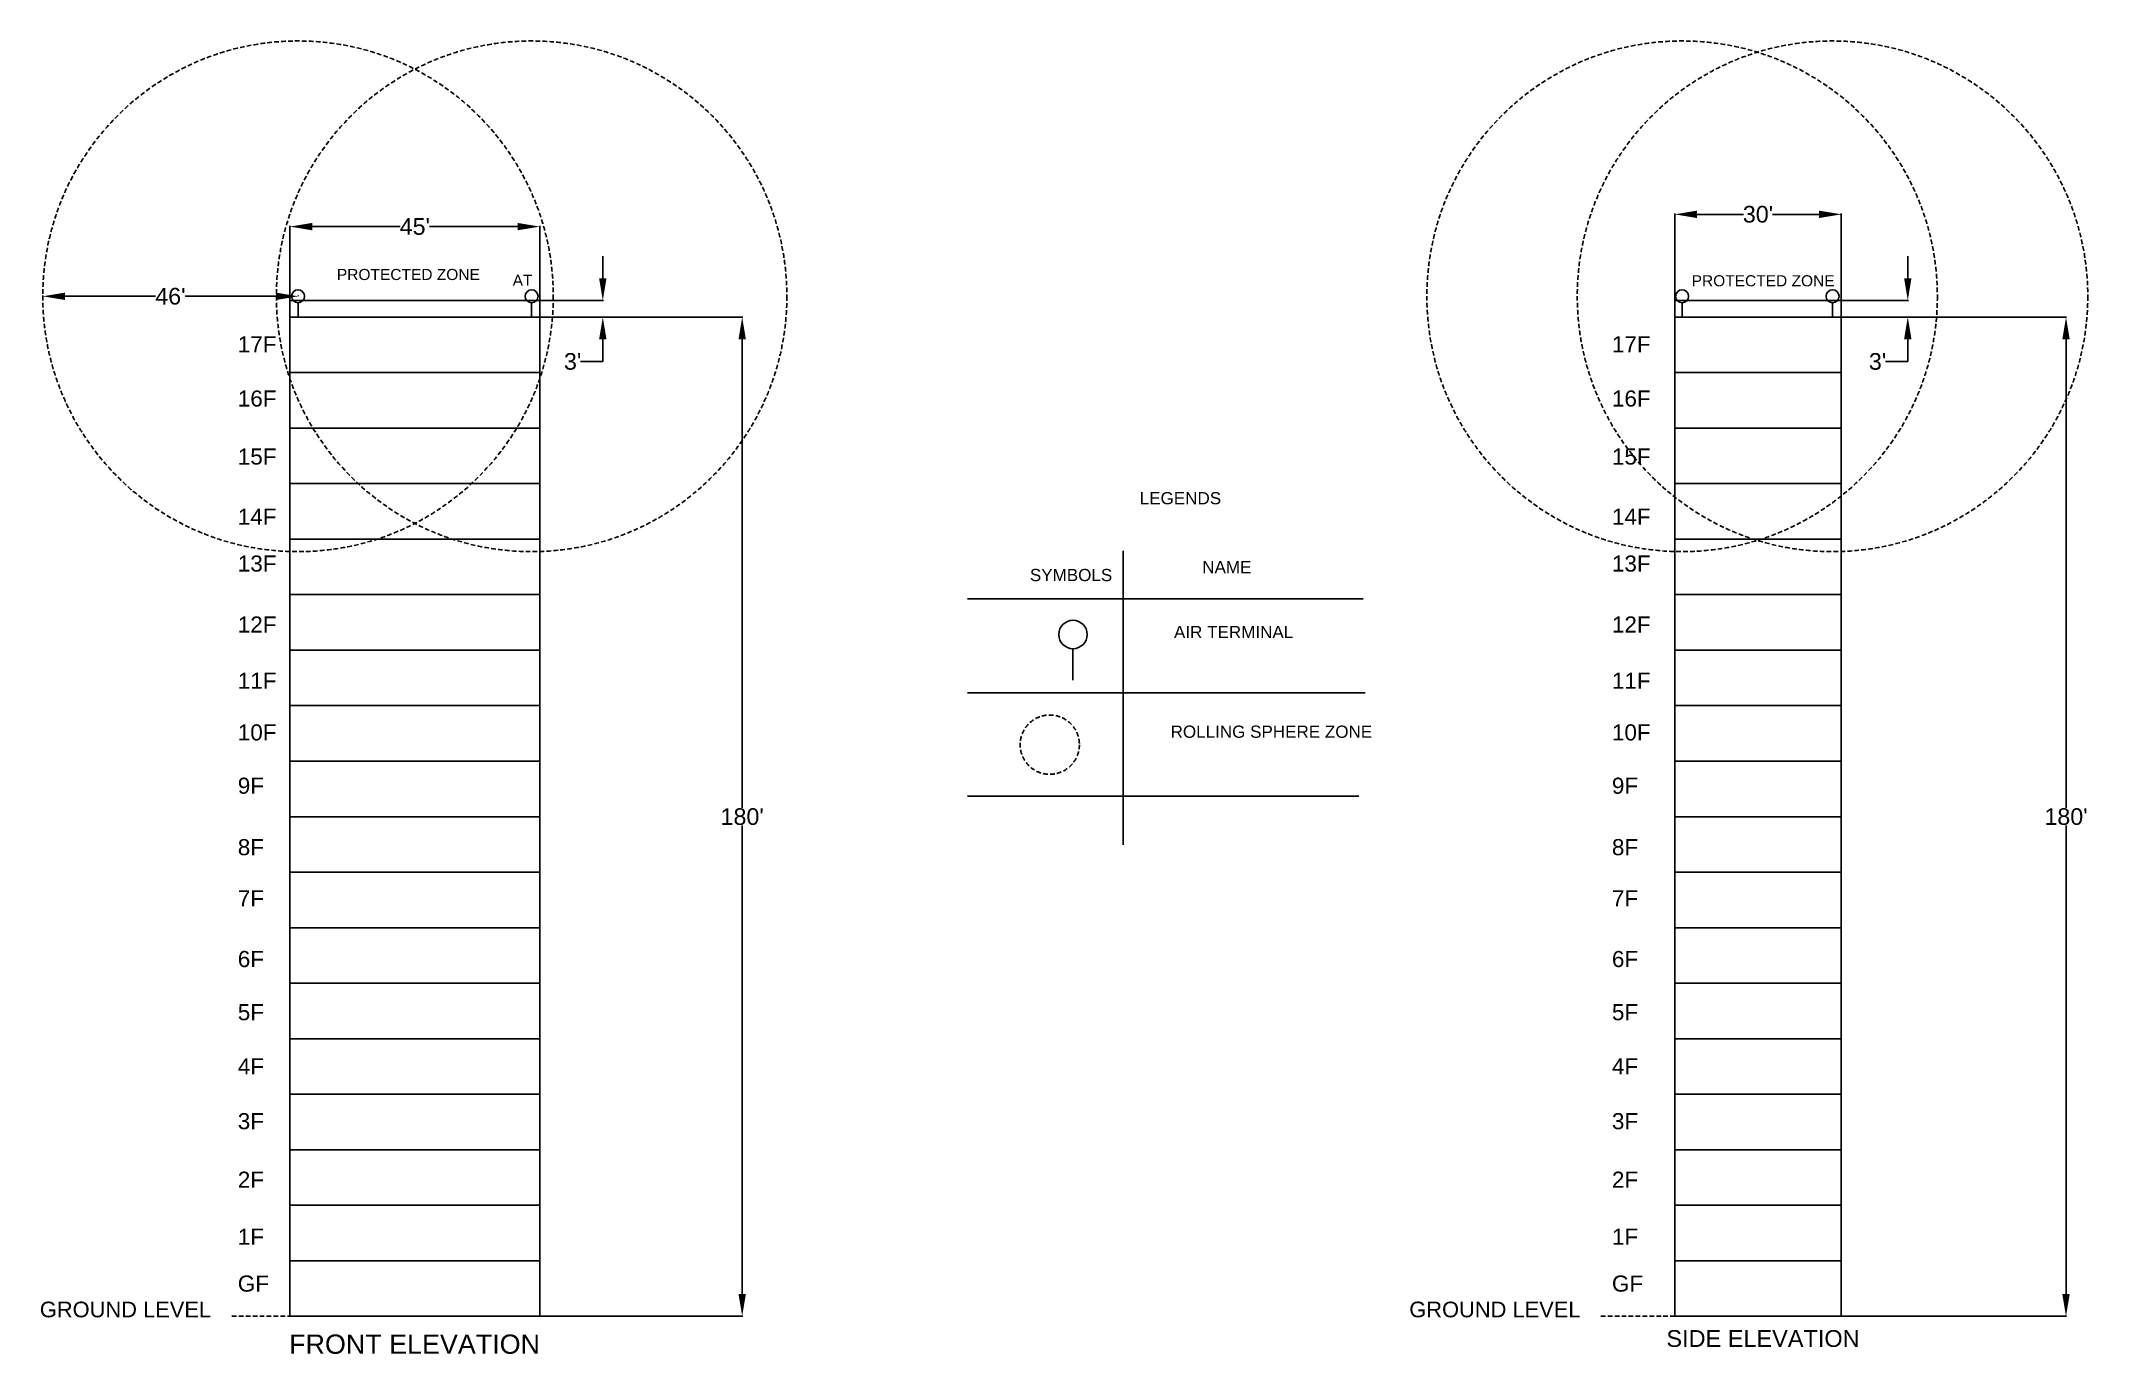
# Model space of a CAD drawing. Header units: inches. Extents: x -41 to 4385, y 49 to 2888.
import ezdxf

# ---------------------------------------------------------------- set-up
doc = ezdxf.new("R2010")
doc.units = ezdxf.units.IN
doc.header["$LTSCALE"] = 20
doc.header["$MEASUREMENT"] = 0
doc.linetypes.add('DASHED', pattern=[0.75, 0.5, -0.25])
for name, color, linetype in [('Air Terminal', 10, 'Continuous'), ('Dimension', 7, 'Continuous'), ('Ground level', 90, 'DASHED'), ('Parapit', 8, 'Continuous'), ('Rolling Sphere', 170, 'DASHED'), ('Text', 7, 'Continuous')]:
    doc.layers.add(name, color=color, linetype=linetype)
doc.styles.get("Standard").update_dxf_attribs({"font": 'arial.ttf', "height": 36})
doc.dimstyles.new('Copy of Standard', dxfattribs={"dimscale": 8, "dimtxt": 36, "dimasz": 6, "dimexe": 0.18, "dimexo": 0.0625, "dimgap": 0.09, "dimtad": 0, "dimtih": 1, "dimtoh": 1, "dimzin": 0, "dimdsep": 46, "dimlunit": 4, "dimtxsty": 'Standard', "dimcen": 0.09, "dimadec": 0, "dimazin": 0, "dimtfac": 1, "dimtofl": 0, "dimtmove": 0, "dimatfit": 3, "dimfxl": 1, "dimtolj": 1, "dimtzin": 0, "dimarcsym": 0})

# ---------------------------------------------------------------- blocks, each defined once
blk = doc.blocks.new('Air Terminal')
at = {"layer": 'Air Terminal'}
blk.add_line((0, 31), (0, 0), dxfattribs=at)
blk.add_circle((0, 45), 14, dxfattribs=at)
blk = doc.blocks.new('*D45')
at = {"layer": 'Defpoints', "color": 0, "transparency": 16777216}
for p in [(1037.1, 2290.7), (1037.1, 130.7), (1475, 130.7)]:
    blk.add_point(p, dxfattribs=at)
at = {"layer": 'Dimension', "color": 0, "lineweight": -2, "transparency": 16777216}
for p, q in [((1037.6, 2290.7), (1476.5, 2290.7)), ((1475, 2242.7), (1475, 1229.8)), ((1475, 178.7), (1475, 1191.6)), ((1037.6, 130.7), (1476.5, 130.7))]:
    blk.add_line(p, q, dxfattribs=at)
at = {"layer": 'Dimension', "color": 0, "transparency": 16777216}
for points in [[(1467, 2242.7), (1483, 2242.7), (1475, 2290.7)], [(1467, 178.7), (1483, 178.7), (1475, 130.7)]]:
    blk.add_solid(points, dxfattribs=at)
at = {"layer": 'Dimension', "color": 0, "transparency": 16777216, "insert": (1475, 1210.7), "char_height": 36, "attachment_point": 5}
blk.add_mtext("\\A1;180'", dxfattribs=at)
blk = doc.blocks.new('*D46')
at = {"layer": 'Defpoints', "color": 0, "transparency": 16777216}
for p in [(1037.1, 2486.4), (497.1, 2290.7), (1037.1, 2290.7)]:
    blk.add_point(p, dxfattribs=at)
at = {"layer": 'Dimension', "color": 0, "lineweight": -2, "transparency": 16777216}
for p, q in [((497.1, 2291.2), (497.1, 2487.8)), ((545.1, 2486.4), (735.1, 2486.4)), ((989.1, 2486.4), (799.1, 2486.4)), ((1037.1, 2291.2), (1037.1, 2487.8))]:
    blk.add_line(p, q, dxfattribs=at)
at = {"layer": 'Dimension', "color": 0, "transparency": 16777216}
for points in [[(545.1, 2494.4), (545.1, 2478.4), (497.1, 2486.4)], [(989.1, 2494.4), (989.1, 2478.4), (1037.1, 2486.4)]]:
    blk.add_solid(points, dxfattribs=at)
at = {"layer": 'Dimension', "color": 0, "transparency": 16777216, "insert": (767.1, 2486.4), "char_height": 36, "attachment_point": 5}
blk.add_mtext("\\A1;45'", dxfattribs=at)
blk = doc.blocks.new('*D47')
at = {"layer": 'Defpoints', "color": 0, "transparency": 16777216}
for p in [(1037.1, 2326.7), (1037.1, 2290.7), (1173.6, 2290.7)]:
    blk.add_point(p, dxfattribs=at)
at = {"layer": 'Dimension', "color": 0, "lineweight": -2, "transparency": 16777216}
for p, q in [((1173.6, 2374.7), (1173.6, 2422.7)), ((1037.6, 2326.7), (1175.1, 2326.7)), ((1037.6, 2290.7), (1175.1, 2290.7)), ((1173.6, 2242.7), (1173.6, 2194.7)), ((1173.6, 2194.7), (1125.6, 2194.7))]:
    blk.add_line(p, q, dxfattribs=at)
at = {"layer": 'Dimension', "color": 0, "transparency": 16777216}
for points in [[(1165.6, 2374.7), (1181.6, 2374.7), (1173.6, 2326.7)], [(1165.6, 2242.7), (1181.6, 2242.7), (1173.6, 2290.7)]]:
    blk.add_solid(points, dxfattribs=at)
at = {"layer": 'Dimension', "color": 0, "transparency": 16777216, "insert": (1108.4, 2194.7), "char_height": 36, "attachment_point": 5}
blk.add_mtext("\\A1;3'", dxfattribs=at)
blk = doc.blocks.new('*D48')
at = {"layer": 'Defpoints', "color": 0, "transparency": 16777216}
for p in [(-37.5, 2335.7), (-37.5, 2335.7), (514.5, 2335.7)]:
    blk.add_point(p, dxfattribs=at)
at = {"layer": 'Dimension', "color": 0, "lineweight": -2, "transparency": 16777216}
for p, q in [((-37.5, 2336.2), (-37.5, 2337.2)), ((10.5, 2335.7), (206.5, 2335.7)), ((466.5, 2335.7), (270.5, 2335.7)), ((514.5, 2336.2), (514.5, 2337.2))]:
    blk.add_line(p, q, dxfattribs=at)
at = {"layer": 'Dimension', "color": 0, "transparency": 16777216}
for points in [[(10.5, 2343.7), (10.5, 2327.7), (-37.5, 2335.7)], [(466.5, 2343.7), (466.5, 2327.7), (514.5, 2335.7)]]:
    blk.add_solid(points, dxfattribs=at)
at = {"layer": 'Dimension', "color": 0, "transparency": 16777216, "insert": (238.5, 2335.7), "char_height": 36, "attachment_point": 5}
blk.add_mtext("\\A1;46'", dxfattribs=at)
blk = doc.blocks.new('*D49')
at = {"layer": 'Defpoints', "color": 0, "transparency": 16777216}
for p in [(3851.7, 2512.9), (3491.7, 2290.7), (3851.7, 2290.7)]:
    blk.add_point(p, dxfattribs=at)
at = {"layer": 'Dimension', "color": 0, "lineweight": -2, "transparency": 16777216}
for p, q in [((3491.7, 2291.2), (3491.7, 2514.4)), ((3539.7, 2512.9), (3640.4, 2512.9)), ((3803.7, 2512.9), (3702.9, 2512.9)), ((3851.7, 2291.2), (3851.7, 2514.4))]:
    blk.add_line(p, q, dxfattribs=at)
at = {"layer": 'Dimension', "color": 0, "transparency": 16777216}
for points in [[(3539.7, 2520.9), (3539.7, 2504.9), (3491.7, 2512.9)], [(3803.7, 2520.9), (3803.7, 2504.9), (3851.7, 2512.9)]]:
    blk.add_solid(points, dxfattribs=at)
at = {"layer": 'Dimension', "color": 0, "transparency": 16777216, "insert": (3671.7, 2512.9), "char_height": 36, "attachment_point": 5}
blk.add_mtext("\\A1;30'", dxfattribs=at)
blk = doc.blocks.new('*D50')
at = {"layer": 'Defpoints', "color": 0, "transparency": 16777216}
for p in [(3851.7, 2290.7), (3851.7, 130.7), (4337.8, 130.7)]:
    blk.add_point(p, dxfattribs=at)
at = {"layer": 'Dimension', "color": 0, "lineweight": -2, "transparency": 16777216}
for p, q in [((3852.2, 2290.7), (4339.2, 2290.7)), ((4337.8, 2242.7), (4337.8, 1229.8)), ((4337.8, 178.7), (4337.8, 1191.6)), ((3852.2, 130.7), (4339.2, 130.7))]:
    blk.add_line(p, q, dxfattribs=at)
at = {"layer": 'Dimension', "color": 0, "transparency": 16777216}
for points in [[(4329.8, 2242.7), (4345.8, 2242.7), (4337.8, 2290.7)], [(4329.8, 178.7), (4345.8, 178.7), (4337.8, 130.7)]]:
    blk.add_solid(points, dxfattribs=at)
at = {"layer": 'Dimension', "color": 0, "transparency": 16777216, "insert": (4337.8, 1210.7), "char_height": 36, "attachment_point": 5}
blk.add_mtext("\\A1;180'", dxfattribs=at)
blk = doc.blocks.new('*D52')
at = {"layer": 'Defpoints', "color": 0, "transparency": 16777216}
for p in [(3851.7, 2326.7), (3851.7, 2290.7), (3995.6, 2290.7)]:
    blk.add_point(p, dxfattribs=at)
at = {"layer": 'Dimension', "color": 0, "lineweight": -2, "transparency": 16777216}
for p, q in [((3995.6, 2374.7), (3995.6, 2422.7)), ((3852.2, 2326.7), (3997, 2326.7)), ((3852.2, 2290.7), (3997, 2290.7)), ((3995.6, 2242.7), (3995.6, 2194.7)), ((3995.6, 2194.7), (3947.6, 2194.7))]:
    blk.add_line(p, q, dxfattribs=at)
at = {"layer": 'Dimension', "color": 0, "transparency": 16777216}
for points in [[(3987.6, 2374.7), (4003.6, 2374.7), (3995.6, 2326.7)], [(3987.6, 2242.7), (4003.6, 2242.7), (3995.6, 2290.7)]]:
    blk.add_solid(points, dxfattribs=at)
at = {"layer": 'Dimension', "color": 0, "transparency": 16777216, "insert": (3930.3, 2194.7), "char_height": 36, "attachment_point": 5}
blk.add_mtext("\\A1;3'", dxfattribs=at)

msp = doc.modelspace()

# ---------------------------------------------------------------- linework, layer by layer
for p, q in [((1037.068, 2290.723), (497.068, 2290.723)), ((497.068, 2290.723), (497.068, 130.723)), ((1037.068, 130.723), (1037.068, 2290.723)), ((3851.675, 2290.723), (3491.675, 2290.723)), ((3491.675, 2290.723), (3491.675, 130.723)), ((3851.675, 130.723), (3851.675, 2290.723)), ((497.068, 2170.723), (1037.068, 2170.723)), ((3491.675, 2170.723), (3851.675, 2170.723)), ((497.068, 2050.723), (1037.068, 2050.723)), ((3491.675, 2050.723), (3851.675, 2050.723)), ((497.068, 1930.723), (1037.068, 1930.723)), ((3491.675, 1930.723), (3851.675, 1930.723)), ((497.068, 1810.723), (1037.068, 1810.723)), ((3491.675, 1810.723), (3851.675, 1810.723)), ((497.068, 1690.723), (1037.068, 1690.723)), ((3491.675, 1690.723), (3851.675, 1690.723)), ((497.068, 1570.723), (1037.068, 1570.723)), ((3491.675, 1570.723), (3851.675, 1570.723)), ((497.068, 1450.723), (1037.068, 1450.723)), ((3491.675, 1450.723), (3851.675, 1450.723)), ((497.068, 1330.723), (1037.068, 1330.723)), ((3491.675, 1330.723), (3851.675, 1330.723)), ((497.068, 1210.723), (1037.068, 1210.723)), ((3491.675, 1210.723), (3851.675, 1210.723)), ((497.068, 1090.723), (1037.068, 1090.723)), ((3491.675, 1090.723), (3851.675, 1090.723)), ((497.068, 970.723), (1037.068, 970.723)), ((3491.675, 970.723), (3851.675, 970.723)), ((497.068, 850.723), (1037.068, 850.723)), ((3491.675, 850.723), (3851.675, 850.723)), ((497.068, 730.723), (1037.068, 730.723)), ((3491.675, 730.723), (3851.675, 730.723)), ((497.068, 610.723), (1037.068, 610.723)), ((3491.675, 610.723), (3851.675, 610.723)), ((497.068, 490.723), (1037.068, 490.723)), ((3491.675, 490.723), (3851.675, 490.723)), ((497.068, 370.723), (1037.068, 370.723)), ((3491.675, 370.723), (3851.675, 370.723)), ((497.068, 250.723), (1037.068, 250.723)), ((3491.675, 250.723), (3851.675, 250.723)), ((497.068, 130.723), (1037.068, 130.723)), ((3491.675, 130.723), (3851.675, 130.723))]:
    msp.add_line(p, q)
at = {"layer": 'Ground level'}
for p, q in [((371.53, 130.723), (1127.786, 130.723)), ((3331.949, 130.723), (4002.612, 130.723))]:
    msp.add_line(p, q, dxfattribs=at)
at = {"layer": 'Parapit'}
for p, q in [((497.068, 2290.723), (497.068, 2326.723)), ((497.068, 2326.723), (1037.068, 2326.723)), ((1037.068, 2290.723), (1037.068, 2326.723)), ((3491.675, 2290.723), (3491.675, 2326.723)), ((3491.675, 2326.723), (3851.675, 2326.723)), ((3851.675, 2290.723), (3851.675, 2326.723))]:
    msp.add_line(p, q, dxfattribs=at)
at = {"layer": 'Rolling Sphere'}
for centre, radius in [((514.515, 2335.723), 552), ((1019.62, 2335.723), 552), ((3507.606, 2335.723), 552), ((3832.897, 2335.723), 552), ((2140.117, 1366.367), 64.081)]:
    msp.add_circle(centre, radius, dxfattribs=at)
at = {"layer": 'Text'}
for p, q in [((2298.551, 1785.546), (2298.551, 1150.209)), ((1962.534, 1681.349), (2818.026, 1681.349)), ((1962.534, 1478.744), (2821.888, 1478.744)), ((1962.534, 1254.914), (2808.37, 1254.914))]:
    msp.add_line(p, q, dxfattribs=at)

# ---------------------------------------------------------------- block references
at = {"layer": 'Air Terminal', "xscale": 2.197452557353571, "yscale": 2.197452557353571, "zscale": 2.197452557353571}
msp.add_blockref('Air Terminal', (2190.358, 1505.711), dxfattribs=at)
at = {"layer": 'Parapit'}
for p in [(514.515, 2290.723), (1019.62, 2290.723), (3507.606, 2290.723), (3832.897, 2290.723)]:
    msp.add_blockref('Air Terminal', p, dxfattribs=at)

# ---------------------------------------------------------------- texts
at = {"layer": 'Rolling Sphere'}
for p in [(598.522, 2370.835), (3528.19, 2357.285)]:
    msp.add_text('PROTECTED ZONE', height=24, dxfattribs=at).set_placement(p)
at = {"layer": 'Text'}
for s, height, p in [('AT', 24, (978.659, 2358.417)), ('17F', 34.8114, (384.198, 2214.68)), ('17F', 34.8114, (3355.779, 2214.68)), ('16F', 34.8114, (384.198, 2097.367)), ('16F', 34.8114, (3355.779, 2097.367)), ('15F', 34.8114, (384.198, 1971.899)), ('15F', 34.8114, (3355.779, 1971.899)), ('LEGENDS', 26.3694, (2334.693, 1886.057)), ('14F', 34.8114, (384.198, 1841.817)), ('14F', 34.8114, (3355.779, 1841.817)), ('13F', 34.8114, (384.198, 1740.599)), ('13F', 34.8114, (3355.779, 1740.599)), ('SYMBOLS', 26.3694, (2097.149, 1719.987)), ('NAME', 26.3694, (2469.886, 1737.083)), ('12F', 34.8114, (384.198, 1608.805)), ('12F', 34.8114, (3355.779, 1608.805)), ('AIR TERMINAL', 26.36943, (2408.781, 1596.657)), ('11F', 34.8114, (384.198, 1487.288)), ('11F', 34.8114, (3355.779, 1487.288)), ('10F', 34.8114, (384.198, 1375.527)), ('ROLLING SPHERE ZONE', 26.36943, (2401.447, 1381.261)), ('10F', 34.8114, (3355.779, 1375.527)), ('9F', 34.8114, (384.198, 1260.271)), ('9F', 34.8114, (3355.779, 1260.271)), ('8F', 34.8114, (384.198, 1127.423)), ('8F', 34.8114, (3355.779, 1127.423)), ('7F', 34.8114, (384.198, 1016.716)), ('7F', 34.8114, (3355.779, 1016.716)), ('6F', 34.8114, (384.198, 885.607)), ('6F', 34.8114, (3355.779, 885.607)), ('5F', 34.8114, (384.198, 770.683)), ('5F', 34.8114, (3355.779, 770.683)), ('4F', 34.8114, (384.198, 653.65)), ('4F', 34.8114, (3355.779, 653.65)), ('3F', 34.8114, (384.198, 535.057)), ('3F', 34.8114, (3355.779, 535.057)), ('2F', 34.8114, (384.198, 408.535)), ('2F', 34.8114, (3355.779, 408.535)), ('1F', 34.8114, (384.198, 285.176)), ('1F', 34.8114, (3355.779, 285.176)), ('GF', 34.8114, (384.198, 183.958)), ('GF', 34.8114, (3355.779, 183.958)), ('GROUND LEVEL', 33.83607, (-43.845, 128.457)), ('GROUND LEVEL', 33.83607, (2917.58, 128.457)), ('FRONT ELEVATION', 41.60646, (495.241, 49.611)), ('SIDE ELEVATION', 36.36643, (3473.632, 64.439))]:
    msp.add_text(s, height=height, dxfattribs=at).set_placement(p)

# ---------------------------------------------------------------- dimensions: what is measured, and where the dimension line sits
at = {"layer": 'Dimension'}
for base, p1, p2, picture, middle in [((3851.675, 2512.933), (3491.675, 2290.723), (3851.675, 2290.723), '*D49', (3671.675, 2512.933)), ((1037.068, 2486.374), (497.068, 2290.723), (1037.068, 2290.723), '*D46', (767.068, 2486.374)), ((-37.485, 2335.723), (514.515, 2335.723), (-37.485, 2335.723), '*D48', (238.515, 2335.723))]:
    dim = msp.add_linear_dim(base=base, p1=p1, p2=p2, dimstyle='Copy of Standard', dxfattribs=at)
    dim.commit()
    dim.dimension.update_dxf_attribs({"geometry": picture, "text_midpoint": middle})
for base, p1, p2, picture, middle in [((1173.624, 2290.723), (1037.068, 2326.723), (1037.068, 2290.723), '*D47', (1108.353, 2194.723)), ((3995.583, 2290.723), (3851.675, 2326.723), (3851.675, 2290.723), '*D52', (3930.312, 2194.723)), ((1475.049, 130.723), (1037.068, 2290.723), (1037.068, 130.723), '*D45', (1475.049, 1210.723)), ((4337.755, 130.723), (3851.675, 2290.723), (3851.675, 130.723), '*D50', (4337.755, 1210.723))]:
    dim = msp.add_linear_dim(base=base, p1=p1, p2=p2, angle=90, dimstyle='Copy of Standard', dxfattribs=at)
    dim.commit()
    dim.dimension.update_dxf_attribs({"geometry": picture, "text_midpoint": middle})

doc.saveas('drawing.dxf')
